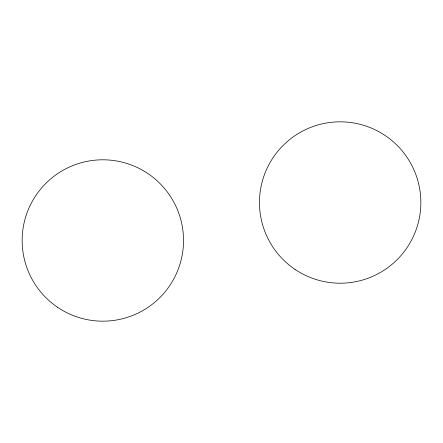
<?xml version="1.0" encoding="UTF-8"?>
<svg xmlns="http://www.w3.org/2000/svg" width="443" height="443" viewBox="0 0 443 443"><rect width="100%" height="100%" fill="white"/><g stroke="black" fill="none" stroke-linecap="round" stroke-linejoin="round"><path stroke-width="0.66" d="M294.933 269.338A80.687 80.687 0 0 0 420.645 208.271A80.687 80.687 0 0 0 304.906 129.937A80.687 80.687 0 0 0 294.933 269.338M57.612 307.309A80.687 80.687 0 0 0 183.324 246.242A80.687 80.687 0 0 0 67.585 167.908A80.687 80.687 0 0 0 57.612 307.309"/></g></svg>
